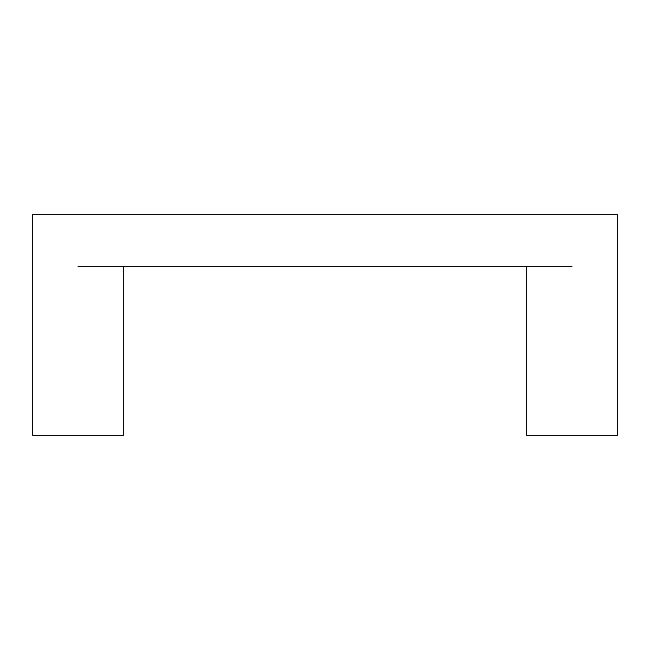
<?xml version="1.0" encoding="UTF-8"?>
<svg xmlns="http://www.w3.org/2000/svg" width="650" height="650" viewBox="0 0 650 650"><rect width="100%" height="100%" fill="white"/><g stroke="black" fill="none" stroke-linecap="round" stroke-linejoin="round"><path stroke-width="0.97" d="M78 266.5L572 266.5M526.5 266.5L526.5 435.5L617.5 435.5L617.5 214.5L32.5 214.5L32.5 435.5L123.5 435.5L123.5 266.5"/></g></svg>
